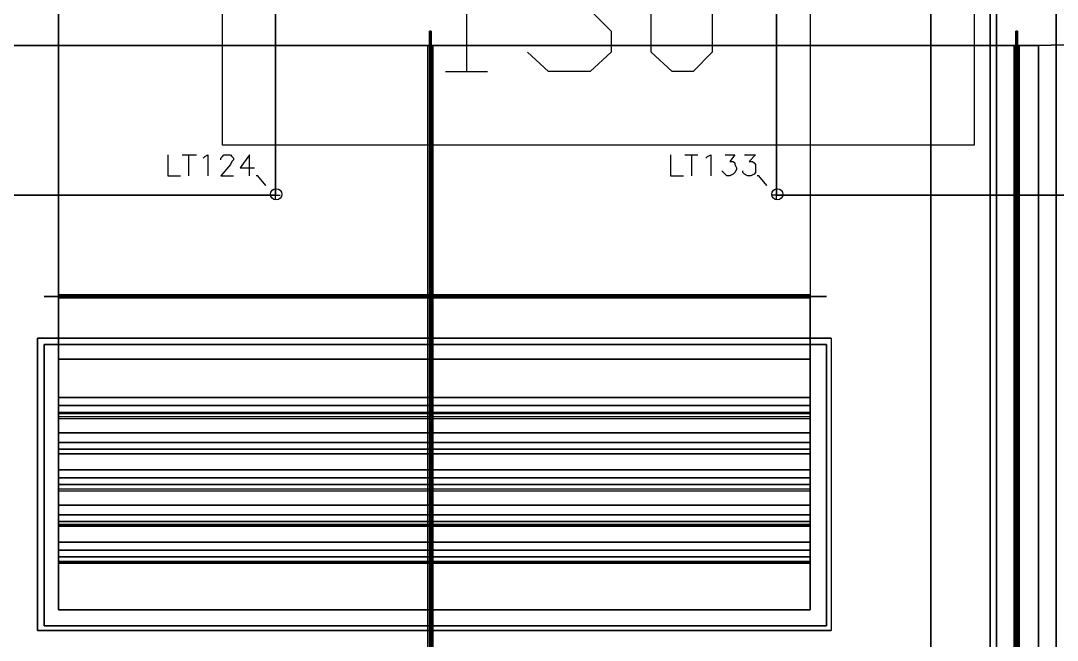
# Model space of a CAD drawing. Header units: metres. Extents: x 114 to 218, y 8 to 180.
# Drawn here: x 132.48 to 142.41, y 83.44 to 89.37 of the extents above; entities that cross this region are included whole.
import ezdxf

# ---------------------------------------------------------------- set-up
doc = ezdxf.new("R2010")
doc.units = ezdxf.units.M
doc.header["$MEASUREMENT"] = 0
for name, color, linetype in [('A-2D-AREA-IDEN', 7, 'Continuous'), ('E-LIGHT', 7, 'Continuous'), ('E-LIGHT-CLRANCE', 7, 'Continuous'), ('E-TFP-LIGHT', 7, 'Continuous'), ('M-RA2S-Conn', 7, 'Continuous'), ('M-RA2S-Rect', 7, 'Continuous'), ('M-RA2S-TV', 7, 'Continuous'), ('S-3D-BEAM', 7, 'Continuous')]:
    doc.layers.add(name, color=color, linetype=linetype)

msp = doc.modelspace()

# ---------------------------------------------------------------- linework, layer by layer
at = {"layer": 'A-2D-AREA-IDEN', "color": 9, "true_color": 0xbababa}
for points in [[(141.6093, 90.5778), (141.6093, 88.1783), (134.4106, 88.1783), (134.4106, 90.5778), (141.6093, 90.5778)], [(136.5487, 89.8549), (136.7486, 90.0548), (136.7486, 88.8858)], [(138.7175, 88.8858), (138.5175, 89.0704), (138.5175, 89.8549), (138.7175, 90.0548), (138.9174, 90.0548), (139.102, 89.8549), (139.102, 89.0704), (138.9174, 88.8858), (138.7175, 88.8858)], [(137.933, 89.4703), (138.133, 89.2704), (138.133, 89.0704), (137.933, 88.8858), (137.5331, 88.8858), (137.3331, 89.0704)], [(136.5487, 88.8858), (136.9486, 88.8858)]]:
    msp.add_lwpolyline(points, dxfattribs=at)
at = {"layer": 'E-LIGHT', "color": 5, "true_color": 0x0000ff}
for points in [[(130.1191, 87.7014), (130.1191, 90.1164), (134.9182, 90.1164), (134.9182, 87.7014), (134.9182, 90.1164), (130.1191, 90.1164), (130.1191, 87.7014)], [(139.7173, 87.7014), (139.7173, 90.1164), (144.5164, 90.1164), (144.5164, 87.7014), (144.5164, 90.1164), (139.7173, 90.1164), (139.7173, 87.7014)], [(134.9182, 87.7014), (130.1191, 87.7014), (134.9182, 87.7014)], [(134.9182, 87.7014), (134.9182, 87.7014)], [(134.9182, 87.7014), (134.9182, 87.7014)], [(144.5164, 87.7014), (139.7173, 87.7014), (144.5164, 87.7014)], [(139.7173, 87.7014), (139.7173, 87.7014)], [(139.7173, 87.7014), (139.7173, 87.7014)]]:
    msp.add_lwpolyline(points, dxfattribs=at)
at = {"layer": 'E-LIGHT-CLRANCE', "color": 150, "true_color": 0x007fff}
for points in [[(130.1191, 87.7014), (130.1191, 90.1164), (134.9182, 90.1164), (134.9182, 87.7014), (134.9182, 90.1164), (130.1191, 90.1164), (130.1191, 87.7014)], [(139.7173, 87.7014), (139.7173, 90.1164), (144.5164, 90.1164), (144.5164, 87.7014), (144.5164, 90.1164), (139.7173, 90.1164), (139.7173, 87.7014)], [(134.9182, 87.7014), (130.1191, 87.7014), (134.9182, 87.7014)], [(134.9182, 87.7014), (134.9182, 87.7014)], [(134.9182, 87.7014), (134.9182, 87.7014)], [(144.5164, 87.7014), (139.7173, 87.7014), (144.5164, 87.7014)], [(139.7173, 87.7014), (139.7173, 87.7014)], [(139.7173, 87.7014), (139.7173, 87.7014)]]:
    msp.add_lwpolyline(points, dxfattribs=at)
at = {"layer": 'E-TFP-LIGHT', "color": 5, "true_color": 0x0000ff}
for points in [[(133.8876, 88.086), (133.8876, 87.886), (134.0107, 87.886)], [(134.0261, 88.086), (134.1645, 88.086)], [(134.0876, 88.086), (134.0876, 87.886)], [(134.226, 88.0552), (134.2414, 88.0706), (134.2722, 88.086), (134.2722, 87.886)], [(134.3952, 88.0398), (134.3952, 88.0552), (134.4106, 88.0706), (134.426, 88.086), (134.4414, 88.086), (134.4721, 88.086), (134.4875, 88.086), (134.5029, 88.0706), (134.5183, 88.0552), (134.5183, 88.0398), (134.5029, 88.0245), (134.4875, 87.9937), (134.3952, 87.886), (134.5183, 87.886)], [(134.6721, 87.886), (134.6721, 88.086), (134.5798, 87.9629), (134.7182, 87.9629)], [(138.7021, 88.086), (138.7021, 87.886), (138.8252, 87.886)], [(138.8405, 88.086), (138.9636, 88.086)], [(138.9021, 88.086), (138.9021, 87.886)], [(139.0405, 88.0552), (139.0559, 88.0706), (139.0867, 88.086), (139.0867, 87.886)], [(139.2251, 88.086), (139.3174, 88.086), (139.2712, 88.0245), (139.302, 88.0245), (139.3174, 88.0091), (139.3174, 87.9937), (139.3328, 87.9629), (139.3328, 87.9476), (139.3174, 87.9168), (139.302, 87.9014), (139.2712, 87.886), (139.2405, 87.886), (139.2251, 87.9014), (139.2097, 87.9168), (139.1943, 87.9322)], [(139.4097, 88.086), (139.5173, 88.086), (139.4558, 88.0245), (139.4866, 88.0245), (139.502, 88.0091), (139.5173, 87.9937), (139.5173, 87.9629), (139.5173, 87.9476), (139.5173, 87.9168), (139.502, 87.9014), (139.4712, 87.886), (139.4404, 87.886), (139.4097, 87.9014), (139.3943, 87.9168), (139.3943, 87.9322)], [(134.8259, 87.7937), (134.749, 87.886), (134.7336, 87.886)], [(139.625, 87.7937), (139.5481, 87.886), (139.5327, 87.886)], [(134.8259, 87.7937), (134.8259, 87.7937), (134.8259, 87.7937), (134.8259, 87.7937)], [(134.9182, 87.7476), (134.9182, 87.7014), (134.9644, 87.7014)], [(139.625, 87.7937), (139.625, 87.7937), (139.625, 87.7937), (139.625, 87.7937)], [(139.7173, 87.7476), (139.7173, 87.7014), (139.7634, 87.7014)], [(134.9182, 87.6553), (134.9182, 87.7014), (134.8721, 87.7014)], [(134.9182, 87.7014), (134.9182, 87.7014)], [(134.9182, 87.7014), (134.9182, 87.7014)], [(134.9644, 87.7014), (134.9644, 87.7014)], [(139.7173, 87.6553), (139.7173, 87.7014), (139.6712, 87.7014)], [(139.7173, 87.7014), (139.7173, 87.7014)], [(139.7173, 87.7014), (139.7173, 87.7014)], [(139.7634, 87.7014), (139.7634, 87.7014)]]:
    msp.add_lwpolyline(points, dxfattribs=at)
for centre in [(134.9259, 87.7091), (139.725, 87.7091)]:
    msp.add_circle(centre, 0.0538, dxfattribs=at)
at = {"layer": 'M-RA2S-Conn', "color": 6, "true_color": 0xff00ff}
for points in [[(136.3949, 89.2704), (136.4102, 89.2704), (136.3949, 89.2704)], [(136.3949, 79.7799), (136.3949, 89.2704), (136.3949, 79.7799)], [(136.3949, 89.2704), (136.3949, 89.2704)], [(136.3949, 89.2704), (136.3949, 89.2704)], [(136.4102, 79.7799), (136.4102, 89.2704), (136.4102, 79.7799)], [(136.4102, 89.2704), (136.4102, 89.2704)], [(136.4102, 89.2704), (136.4102, 89.2704)], [(142.0092, 89.2704), (142.0246, 89.2704), (142.0092, 89.2704)], [(142.0092, 79.7799), (142.0092, 89.2704), (142.0092, 79.7799)], [(142.0092, 89.2704), (142.0092, 89.2704)], [(142.0092, 89.2704), (142.0092, 89.2704)], [(142.0246, 79.7799), (142.0246, 89.2704), (142.0246, 79.7799)], [(142.0246, 89.2704), (142.0246, 89.2704)], [(142.0246, 89.2704), (142.0246, 89.2704)], [(136.3795, 79.9337), (136.3795, 89.132)], [(136.3949, 89.132), (136.3795, 89.132), (136.3949, 89.132), (136.3949, 79.9337), (136.3795, 79.9337)], [(136.3949, 89.132), (136.3949, 79.9337), (136.3795, 79.9337), (136.3795, 89.132)], [(136.3795, 89.132), (136.3795, 89.132)], [(136.3949, 89.132), (136.3949, 89.132)], [(136.4256, 89.132), (136.4102, 89.132)], [(136.4256, 89.132), (136.4102, 89.132), (136.4102, 79.9337), (136.4102, 89.132)], [(136.4102, 89.132), (136.4102, 89.132)], [(136.4256, 89.132), (136.4256, 79.9337), (136.4256, 89.132)], [(136.4256, 89.132), (136.4256, 89.132)], [(136.4256, 89.132), (136.4256, 89.132)], [(142.0092, 89.132), (141.9938, 89.132), (141.9938, 79.9337), (141.9938, 89.132), (142.0092, 89.132), (142.0092, 79.9337), (141.9938, 79.9337), (142.0092, 79.9337), (142.0092, 89.132)], [(141.9938, 89.132), (141.9938, 89.132)], [(142.0092, 89.132), (142.0092, 89.132)], [(142.0399, 79.9337), (142.0246, 79.9337), (142.0399, 79.9337), (142.0399, 89.132), (142.0246, 89.132), (142.0399, 89.132), (142.0399, 79.9337)], [(142.0246, 89.132), (142.0246, 79.9337), (142.0246, 89.132)], [(142.0246, 89.132), (142.0246, 89.132)], [(142.0399, 89.132), (142.0399, 89.132)], [(142.0399, 89.132), (142.0399, 89.132)], [(132.8417, 86.7478), (140.0403, 86.7478), (132.8417, 86.7478)], [(140.0403, 86.7324), (132.8417, 86.7324), (132.8417, 86.7478), (132.8417, 86.7324), (140.0403, 86.7324), (140.0403, 86.7478), (140.0403, 86.7324), (132.8417, 86.7324), (132.8417, 86.717), (132.8417, 86.7324), (140.0403, 86.7324), (140.0403, 86.717), (140.0403, 86.7324)], [(132.8417, 86.7478), (132.8417, 86.7478)], [(140.0403, 86.7478), (140.0403, 86.7478)], [(140.1942, 86.7324), (132.7032, 86.7324), (140.1942, 86.7324)], [(132.7032, 86.7324), (140.1942, 86.7324), (132.7032, 86.7324)], [(132.7032, 86.7324), (132.7032, 86.7324)], [(132.8417, 86.7324), (132.8417, 86.7324)], [(132.8417, 86.7324), (132.8417, 86.7324)], [(140.0403, 86.717), (132.8417, 86.717), (140.0403, 86.717)], [(132.8417, 86.717), (132.8417, 86.717)], [(140.0403, 86.7324), (140.0403, 86.7324)], [(140.0403, 86.717), (140.0403, 86.717)], [(140.1942, 86.7324), (140.1942, 86.7324)], [(140.1942, 86.271), (132.7032, 86.271), (140.1942, 86.271)], [(132.7032, 83.5791), (132.7032, 86.271), (132.7032, 83.5791), (140.1942, 83.5791), (132.7032, 83.5791)], [(132.7032, 86.271), (132.7032, 86.271)], [(140.1942, 83.5791), (140.1942, 86.271), (140.1942, 83.5791)], [(140.1942, 86.271), (140.1942, 86.271)], [(140.1942, 86.271), (140.1942, 86.271)], [(132.8417, 83.733), (140.0403, 83.733), (140.0403, 86.1325), (132.8417, 86.1325), (132.8417, 83.733)], [(132.8417, 86.1325), (140.0403, 86.1325), (140.0403, 83.733), (132.8417, 83.733), (132.8417, 86.1325)], [(140.0403, 83.733), (140.0403, 83.733), (132.8417, 83.733), (132.8417, 86.1325), (140.0403, 86.1325), (140.0403, 83.733)], [(140.0403, 86.1325), (140.0403, 86.1325), (132.8417, 86.1325), (132.8417, 83.733), (140.0403, 83.733), (140.0403, 86.1325)], [(132.8417, 86.1325), (132.8417, 86.1325)], [(132.8417, 86.1325), (132.8417, 86.1325)], [(132.8417, 86.1325), (132.8417, 86.1325)], [(140.0403, 86.1325), (140.0403, 86.1325)], [(140.0403, 86.1325), (140.0403, 86.1325)], [(140.0403, 86.1325), (140.0403, 86.1325)], [(132.8417, 83.733), (132.8417, 83.733)], [(132.8417, 83.733), (132.8417, 83.733)], [(132.8417, 83.733), (132.8417, 83.733)], [(132.8417, 83.733), (132.8417, 83.733)], [(140.0403, 83.733), (140.0403, 83.733)], [(140.0403, 83.733), (140.0403, 83.733)], [(140.0403, 83.733), (140.0403, 83.733)], [(140.0403, 83.733), (140.0403, 83.733)], [(132.7032, 83.5791), (132.7032, 83.5791)], [(140.1942, 83.5791), (140.1942, 83.5791)]]:
    msp.add_lwpolyline(points, dxfattribs=at)
at = {"layer": 'M-RA2S-Rect', "color": 6, "true_color": 0xff00ff}
for points in [[(132.8417, 92.3467), (132.8417, 86.7324)], [(132.8417, 86.7324), (132.8417, 92.3467)], [(140.0403, 92.3467), (140.0403, 86.7324)], [(140.0403, 92.3467), (140.0403, 86.7324)], [(130.7959, 89.132), (130.7959, 79.9337), (130.7959, 89.132), (136.3949, 89.132), (130.7959, 89.132)], [(136.3949, 89.132), (136.3949, 79.9337), (136.3949, 89.132)], [(136.3949, 89.132), (136.3949, 89.132)], [(136.3949, 89.132), (136.3949, 89.132)], [(142.0092, 79.9337), (136.4102, 79.9337), (136.4102, 89.132), (142.0092, 89.132), (142.0092, 79.9337)], [(136.4102, 79.9337), (142.0092, 79.9337), (142.0092, 89.132), (136.4102, 89.132), (136.4102, 79.9337)], [(136.4102, 89.132), (136.4102, 89.132)], [(136.4102, 89.132), (136.4102, 89.132)], [(142.0092, 89.132), (142.0092, 89.132)], [(142.0092, 89.132), (142.0092, 89.132)], [(142.0092, 89.132), (142.0092, 89.132)], [(142.2245, 89.132), (142.2245, 79.9337), (142.0246, 79.9337), (142.2245, 79.9337), (142.2245, 89.132), (145.6239, 89.2242), (142.2245, 89.132)], [(142.0246, 89.132), (142.0246, 79.9337), (142.0246, 89.132)], [(142.0246, 89.132), (142.2245, 89.132), (142.0246, 89.132)], [(142.0246, 89.132), (142.0246, 89.132)], [(142.0246, 89.132), (142.0246, 89.132)], [(142.2245, 89.132), (142.2245, 89.132)], [(132.8417, 86.7324), (132.8417, 86.1325), (132.8417, 83.733), (132.8417, 86.7324)], [(132.8417, 86.7324), (140.0403, 86.7324), (132.8417, 86.7324)], [(132.8417, 86.7324), (132.8417, 86.7324)], [(140.0403, 86.7324), (132.8417, 86.7324), (140.0403, 86.7324)], [(132.8417, 86.7324), (132.8417, 86.7324)], [(140.0403, 86.1325), (140.0403, 86.7324), (140.0403, 83.733), (140.0403, 86.1325)], [(140.0403, 86.7324), (140.0403, 86.7324)], [(132.6417, 86.3325), (132.6417, 86.3325)], [(140.2403, 86.3325), (132.6417, 86.3325), (132.6417, 83.533), (140.2403, 83.533)], [(132.6417, 83.533), (132.6417, 86.3325), (140.2403, 86.3325), (140.2403, 83.533), (132.6417, 83.533)], [(132.6417, 86.3325), (132.6417, 86.3325)], [(140.2403, 86.3325), (140.2403, 86.3325), (140.2403, 83.533)], [(140.2403, 86.3325), (140.2403, 86.3325)], [(140.2403, 86.3325), (140.2403, 86.3325)], [(140.0403, 83.733), (140.0403, 86.1325), (140.0403, 83.733), (132.8417, 83.733)], [(140.0403, 86.1325), (132.8417, 86.1325), (140.0403, 86.1325)], [(132.8417, 86.1325), (132.8417, 83.733), (132.8417, 86.1325)], [(132.8417, 86.1325), (132.8417, 86.1325)], [(132.8417, 86.1325), (132.8417, 86.1325)], [(140.0403, 86.1325), (132.8417, 86.1325), (140.0403, 86.1325)], [(132.8417, 86.1325), (132.8417, 86.1325)], [(140.0403, 86.1325), (140.0403, 86.1325)], [(140.0403, 86.1325), (140.0403, 86.1325)], [(140.0403, 86.1325), (140.0403, 86.1325)], [(140.0403, 86.1325), (140.0403, 86.1325)], [(132.8417, 83.733), (140.0403, 83.733)], [(132.8417, 83.733), (132.8417, 83.733)], [(132.8417, 83.733), (132.8417, 83.733)], [(132.8417, 83.733), (132.8417, 83.733)], [(132.8417, 83.733), (140.0403, 83.733), (132.8417, 83.733)], [(132.8417, 83.733), (132.8417, 83.733)], [(140.0403, 83.733), (140.0403, 83.733)], [(140.0403, 83.733), (140.0403, 83.733)], [(140.0403, 83.733), (140.0403, 83.733)], [(132.6417, 83.533), (132.6417, 83.533)], [(132.6417, 83.533), (132.6417, 83.533)], [(140.2403, 83.533), (140.2403, 83.533)]]:
    msp.add_lwpolyline(points, dxfattribs=at)
at = {"layer": 'M-RA2S-TV', "color": 6, "true_color": 0xff00ff}
for points in [[(132.8417, 85.7634), (132.8417, 85.6864), (132.8417, 85.6249), (132.8417, 85.5788)], [(132.8417, 85.5788), (132.8417, 85.5634), (140.0403, 85.5634), (140.0403, 85.5788), (132.8417, 85.5788), (132.8417, 85.6095), (132.8417, 85.6864), (132.8417, 85.7634), (140.0403, 85.7634), (132.8417, 85.7634), (140.0403, 85.7634), (132.8417, 85.7634)], [(132.8417, 85.7634), (132.8417, 85.7634)], [(132.8417, 85.7634), (132.8417, 85.7634)], [(132.8417, 85.7634), (132.8417, 85.7634)], [(140.0403, 85.7634), (140.0403, 85.6864), (140.0403, 85.6095), (140.0403, 85.5788)], [(140.0403, 85.5788), (140.0403, 85.6249), (140.0403, 85.6864), (140.0403, 85.7634)], [(140.0403, 85.7634), (140.0403, 85.7634)], [(140.0403, 85.7634), (140.0403, 85.7634)], [(140.0403, 85.7634), (140.0403, 85.7634)], [(140.0403, 85.7634), (140.0403, 85.7634)], [(132.8417, 85.6864), (140.0403, 85.6864)], [(140.0403, 85.6864), (132.8417, 85.6864)], [(132.8417, 85.6864), (132.8417, 85.6864)], [(132.8417, 85.6864), (132.8417, 85.6864)], [(140.0403, 85.6864), (140.0403, 85.6864)], [(140.0403, 85.6864), (140.0403, 85.6864)], [(132.8417, 85.6249), (140.0403, 85.6249)], [(132.8417, 85.6249), (132.8417, 85.6249)], [(140.0403, 85.6095), (132.8417, 85.6095)], [(132.8417, 85.6095), (132.8417, 85.6095)], [(140.0403, 85.5788), (132.8417, 85.5788), (132.8417, 85.5634), (140.0403, 85.5634), (140.0403, 85.5788)], [(132.8417, 85.5788), (132.8417, 85.5788)], [(132.8417, 85.5788), (132.8417, 85.5788)], [(132.8417, 85.5634), (132.8417, 85.5634)], [(132.8417, 85.5634), (132.8417, 85.5634)], [(132.8417, 85.5634), (132.8417, 85.5634)], [(140.0403, 85.6249), (140.0403, 85.6249)], [(140.0403, 85.6095), (140.0403, 85.6095)], [(140.0403, 85.5788), (140.0403, 85.5788)], [(140.0403, 85.5788), (140.0403, 85.5788)], [(140.0403, 85.5634), (140.0403, 85.5634)], [(140.0403, 85.5634), (140.0403, 85.5634)], [(140.0403, 85.4249), (140.0403, 85.3327), (140.0403, 85.2711), (140.0403, 85.225), (140.0403, 85.2711), (140.0403, 85.3327), (140.0403, 85.4249), (132.8417, 85.4249), (132.8417, 85.3327), (132.8417, 85.2711), (132.8417, 85.225), (132.8417, 85.2711), (132.8417, 85.3327), (132.8417, 85.4249), (140.0403, 85.4249)], [(132.8417, 85.4249), (140.0403, 85.4249), (132.8417, 85.4249)], [(132.8417, 85.4249), (132.8417, 85.4249)], [(132.8417, 85.4249), (132.8417, 85.4249)], [(132.8417, 85.4249), (132.8417, 85.4249)], [(140.0403, 85.4249), (140.0403, 85.4249)], [(140.0403, 85.4249), (140.0403, 85.4249)], [(140.0403, 85.4249), (140.0403, 85.4249)], [(140.0403, 85.4249), (140.0403, 85.4249)], [(132.8417, 85.3327), (140.0403, 85.3327)], [(140.0403, 85.3327), (132.8417, 85.3327)], [(132.8417, 85.3327), (132.8417, 85.3327)], [(132.8417, 85.3327), (132.8417, 85.3327)], [(132.8417, 85.2711), (140.0403, 85.2711)], [(140.0403, 85.2711), (132.8417, 85.2711)], [(132.8417, 85.2711), (132.8417, 85.2711)], [(132.8417, 85.2711), (132.8417, 85.2711)], [(140.0403, 85.3327), (140.0403, 85.3327)], [(140.0403, 85.3327), (140.0403, 85.3327)], [(140.0403, 85.2711), (140.0403, 85.2711)], [(140.0403, 85.2711), (140.0403, 85.2711)], [(132.8417, 85.225), (140.0403, 85.225), (132.8417, 85.225)], [(140.0403, 85.225), (132.8417, 85.225), (140.0403, 85.225)], [(132.8417, 85.225), (132.8417, 85.225)], [(132.8417, 85.225), (132.8417, 85.225)], [(132.8417, 85.225), (132.8417, 85.225)], [(132.8417, 85.225), (132.8417, 85.225)], [(140.0403, 85.225), (140.0403, 85.225)], [(140.0403, 85.225), (140.0403, 85.225)], [(140.0403, 85.225), (140.0403, 85.225)], [(132.8417, 85.0712), (132.8417, 84.9943), (132.8417, 84.9327), (132.8417, 84.8866)], [(132.8417, 84.8866), (132.8417, 84.8712), (140.0403, 84.8712), (140.0403, 84.8866), (132.8417, 84.8866), (132.8417, 84.9327), (132.8417, 84.9943), (132.8417, 85.0712), (140.0403, 85.0712), (132.8417, 85.0712), (140.0403, 85.0712), (132.8417, 85.0712)], [(132.8417, 85.0712), (132.8417, 85.0712)], [(132.8417, 85.0712), (132.8417, 85.0712)], [(132.8417, 85.0712), (132.8417, 85.0712)], [(140.0403, 85.0712), (140.0403, 84.9943), (140.0403, 84.9327), (140.0403, 84.8866)], [(140.0403, 84.8866), (140.0403, 84.9327), (140.0403, 84.9943), (140.0403, 85.0712)], [(140.0403, 85.0712), (140.0403, 85.0712)], [(140.0403, 85.0712), (140.0403, 85.0712)], [(140.0403, 85.0712), (140.0403, 85.0712)], [(140.0403, 85.0712), (140.0403, 85.0712)], [(132.8417, 84.9943), (140.0403, 84.9943)], [(140.0403, 84.9943), (132.8417, 84.9943)], [(132.8417, 84.9943), (132.8417, 84.9943)], [(132.8417, 84.9943), (132.8417, 84.9943)], [(140.0403, 84.9943), (140.0403, 84.9943)], [(140.0403, 84.9943), (140.0403, 84.9943)], [(132.8417, 84.9327), (140.0403, 84.9327)], [(140.0403, 84.9327), (132.8417, 84.9327)], [(132.8417, 84.9327), (132.8417, 84.9327)], [(132.8417, 84.9327), (132.8417, 84.9327)], [(140.0403, 84.8866), (132.8417, 84.8866), (132.8417, 84.8712), (140.0403, 84.8712), (140.0403, 84.8866)], [(132.8417, 84.8866), (132.8417, 84.8866)], [(132.8417, 84.8866), (132.8417, 84.8866)], [(132.8417, 84.8712), (132.8417, 84.8712)], [(132.8417, 84.8712), (132.8417, 84.8712)], [(132.8417, 84.8712), (132.8417, 84.8712)], [(140.0403, 84.9327), (140.0403, 84.9327)], [(140.0403, 84.9327), (140.0403, 84.9327)], [(140.0403, 84.8866), (140.0403, 84.8866)], [(140.0403, 84.8866), (140.0403, 84.8866)], [(140.0403, 84.8712), (140.0403, 84.8712)], [(140.0403, 84.8712), (140.0403, 84.8712)], [(132.8417, 84.7328), (140.0403, 84.7328), (132.8417, 84.7328)], [(140.0403, 84.7328), (132.8417, 84.7328), (140.0403, 84.7328)], [(132.8417, 84.7328), (132.8417, 84.6405), (132.8417, 84.579), (132.8417, 84.5482)], [(132.8417, 84.5482), (132.8417, 84.579), (132.8417, 84.6405), (132.8417, 84.7328)], [(132.8417, 84.7328), (132.8417, 84.7328)], [(132.8417, 84.7328), (132.8417, 84.7328)], [(132.8417, 84.7328), (132.8417, 84.7328)], [(140.0403, 84.7328), (140.0403, 84.6405), (140.0403, 84.579), (140.0403, 84.5482)], [(140.0403, 84.5482), (140.0403, 84.579), (140.0403, 84.6405), (140.0403, 84.7328)], [(140.0403, 84.7328), (140.0403, 84.7328)], [(140.0403, 84.7328), (140.0403, 84.7328)], [(140.0403, 84.7328), (140.0403, 84.7328)], [(140.0403, 84.6405), (132.8417, 84.6405)], [(132.8417, 84.6405), (140.0403, 84.6405)], [(132.8417, 84.6405), (132.8417, 84.6405)], [(132.8417, 84.6405), (132.8417, 84.6405)], [(140.0403, 84.579), (132.8417, 84.579)], [(132.8417, 84.579), (140.0403, 84.579)], [(132.8417, 84.579), (132.8417, 84.579)], [(140.0403, 84.6405), (140.0403, 84.6405)], [(140.0403, 84.6405), (140.0403, 84.6405)], [(140.0403, 84.579), (140.0403, 84.579)], [(140.0403, 84.5482), (132.8417, 84.5482), (132.8417, 84.5328), (140.0403, 84.5328), (140.0403, 84.5482)], [(132.8417, 84.5482), (140.0403, 84.5482), (140.0403, 84.5328), (132.8417, 84.5328), (132.8417, 84.5482)], [(132.8417, 84.5482), (132.8417, 84.5482)], [(132.8417, 84.5482), (132.8417, 84.5482)], [(132.8417, 84.5328), (132.8417, 84.5328)], [(132.8417, 84.5328), (132.8417, 84.5328)], [(132.8417, 84.5328), (132.8417, 84.5328)], [(140.0403, 84.5482), (140.0403, 84.5482)], [(140.0403, 84.5482), (140.0403, 84.5482)], [(140.0403, 84.5328), (140.0403, 84.5328)], [(140.0403, 84.5328), (140.0403, 84.5328)], [(140.0403, 84.5328), (140.0403, 84.5328)], [(132.8417, 84.379), (140.0403, 84.379), (132.8417, 84.379)], [(140.0403, 84.379), (132.8417, 84.379), (140.0403, 84.379)], [(132.8417, 84.379), (132.8417, 84.3021), (132.8417, 84.2406), (132.8417, 84.1944)], [(132.8417, 84.1944), (132.8417, 84.2406), (132.8417, 84.3021), (132.8417, 84.379)], [(132.8417, 84.379), (132.8417, 84.379)], [(132.8417, 84.379), (132.8417, 84.379)], [(132.8417, 84.379), (132.8417, 84.379)], [(140.0403, 84.379), (140.0403, 84.3021), (140.0403, 84.2406), (140.0403, 84.1944)], [(140.0403, 84.1944), (140.0403, 84.2406), (140.0403, 84.3021), (140.0403, 84.379)], [(140.0403, 84.379), (140.0403, 84.379)], [(140.0403, 84.379), (140.0403, 84.379)], [(140.0403, 84.379), (140.0403, 84.379)], [(140.0403, 84.3021), (132.8417, 84.3021)], [(132.8417, 84.3021), (140.0403, 84.3021)], [(132.8417, 84.3021), (132.8417, 84.3021)], [(132.8417, 84.3021), (132.8417, 84.3021)], [(140.0403, 84.3021), (140.0403, 84.3021)], [(140.0403, 84.3021), (140.0403, 84.3021)], [(140.0403, 84.2406), (132.8417, 84.2406)], [(132.8417, 84.2406), (140.0403, 84.2406)], [(132.8417, 84.2406), (132.8417, 84.2406)], [(140.0403, 84.1944), (132.8417, 84.1944), (132.8417, 84.179), (140.0403, 84.179), (140.0403, 84.1944)], [(132.8417, 84.1944), (140.0403, 84.1944), (140.0403, 84.179), (132.8417, 84.179), (132.8417, 84.1944)], [(132.8417, 84.1944), (132.8417, 84.1944)], [(132.8417, 84.1944), (132.8417, 84.1944)], [(132.8417, 84.179), (132.8417, 84.179)], [(132.8417, 84.179), (132.8417, 84.179)], [(132.8417, 84.179), (132.8417, 84.179)], [(140.0403, 84.2406), (140.0403, 84.2406)], [(140.0403, 84.1944), (140.0403, 84.1944)], [(140.0403, 84.1944), (140.0403, 84.1944)], [(140.0403, 84.179), (140.0403, 84.179)], [(140.0403, 84.179), (140.0403, 84.179)], [(140.0403, 84.179), (140.0403, 84.179)]]:
    msp.add_lwpolyline(points, dxfattribs=at)
at = {"layer": 'S-3D-BEAM', "color": 4, "true_color": 0x00ffff}
for points in [[(141.194, 107.2209), (142.3937, 107.2209), (142.3937, 107.2209), (142.3937, 79.3184), (141.194, 79.3184), (141.194, 107.2209)], [(141.194, 79.3184), (141.194, 107.2209), (141.194, 79.3184)], [(141.7631, 107.2209), (141.194, 107.2209), (141.194, 107.2209), (141.194, 79.3184), (141.7631, 79.3184), (141.7631, 107.2209)], [(141.194, 107.2209), (141.7631, 107.2209), (141.7631, 107.2209), (141.7631, 79.3184), (141.194, 79.3184), (141.194, 107.2209)], [(141.194, 79.3184), (141.194, 107.2209), (141.194, 79.3184)], [(142.3937, 107.2209), (141.194, 107.2209), (141.194, 107.2209), (141.194, 79.3184), (142.3937, 79.3184), (142.3937, 107.2209)], [(141.8246, 107.2209), (142.3937, 107.2209), (141.8246, 107.2209), (141.8246, 107.2209), (141.8246, 79.3184), (142.3937, 79.3184), (142.3937, 107.2209), (141.194, 107.2209), (141.7631, 107.2209)], [(141.7631, 79.3184), (141.7631, 107.2209), (141.7631, 79.3184)], [(141.8246, 107.2209), (142.3937, 107.2209), (142.3937, 107.2209), (142.3937, 79.3184), (141.8246, 79.3184), (141.8246, 107.2209)], [(141.8246, 79.3184), (141.8246, 107.2209), (141.8246, 79.3184)], [(142.3937, 79.3184), (142.3937, 107.2209), (142.3937, 79.3184)], [(142.3937, 79.3184), (142.3937, 107.2209), (142.3937, 79.3184)]]:
    msp.add_lwpolyline(points, dxfattribs=at)

doc.saveas('drawing.dxf')
